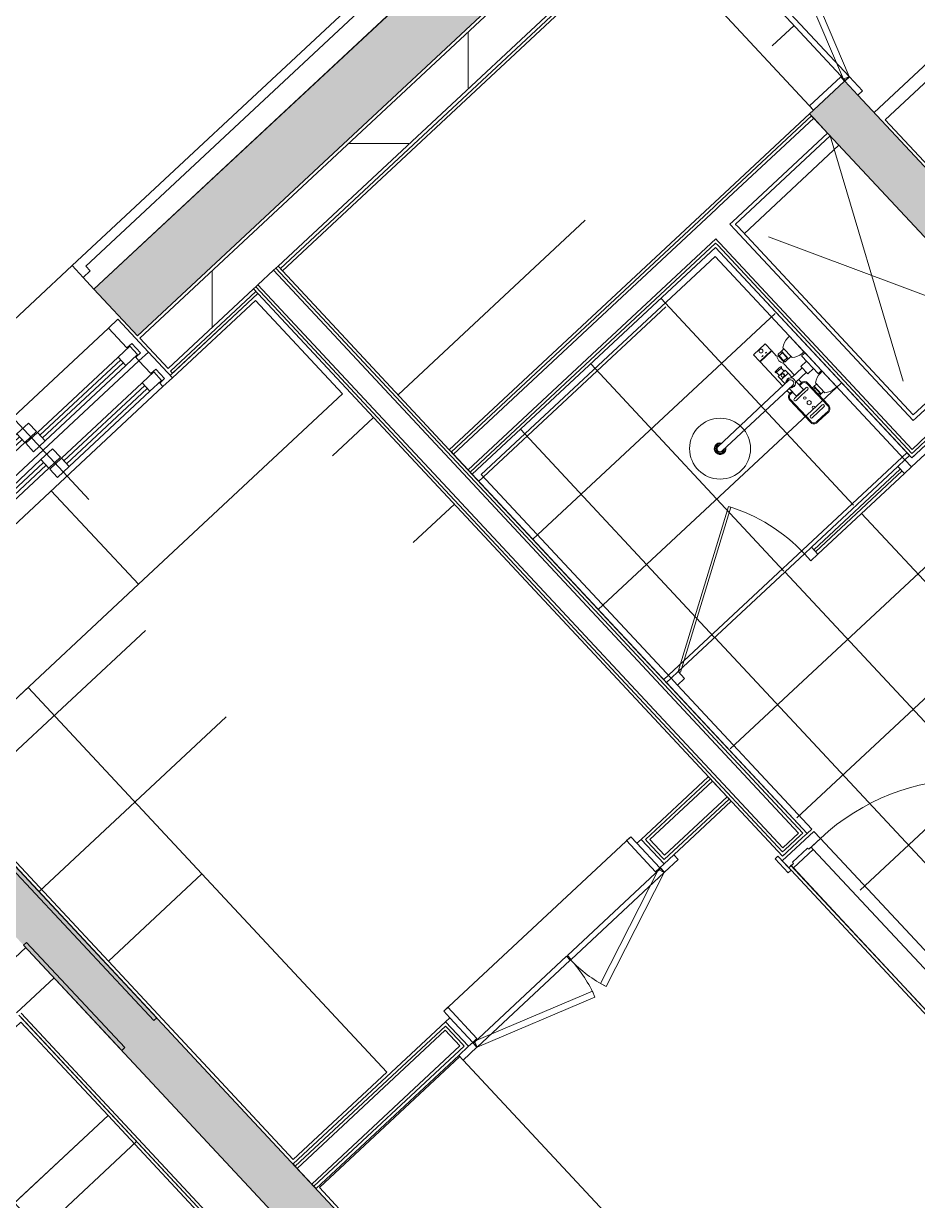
# Model space of a CAD drawing. Header units: millimetres. Extents: x -71377 to 516042, y -145869 to 441446.
# Drawn here: x 269625 to 272420, y 226943 to 230622 of the extents above; entities that cross this region are included whole.
import ezdxf

# ---------------------------------------------------------------- set-up
doc = ezdxf.new("R2010")
doc.units = ezdxf.units.MM
doc.header["$LTSCALE"] = 1000
doc.linetypes.add('_점선_S_', pattern=[1.6, 0.8, -0.8])
for name, color, linetype, lineweight in [('_ A-furn _', 6, 'Continuous', 5), ('A-door', 4, 'Continuous', 5), ('A-door-hdln', 8, 'Continuous', 5), ('A-ele-8', 8, 'Continuous', 5), ('A-fnsh', 5, 'Continuous', 5), ('A-fnsh-4', 4, 'Continuous', 5), ('A-furn', 6, 'Continuous', 5), ('A-glas', 5, 'Continuous', 5), ('A-hat', 251, 'Continuous', 5), ('A-insu', 251, 'Continuous', 5), ('A-wind', 4, 'Continuous', 5), ('A-wind-hdln', 8, 'Continuous', 5), ('A_cwall', 2, 'Continuous', 5), ('A_fnsh', 5, 'Continuous', 5), ('A_fnsh-4', 4, 'Continuous', 5), ('AA_발코니선', 4, '_점선_S_', 5), ('AA_오픈', 8, '_점선_S_', 5), ('AA_위생', 4, 'Continuous', 5), ('패밀리로 가져오기', 8, 'Continuous', 5)]:
    doc.layers.add(name, color=color, linetype=linetype, lineweight=lineweight)

# ---------------------------------------------------------------- blocks, each defined once
blk = doc.blocks.new('3D_팬트리문 - _A_팬트리문_8X23-2183192-지반층 배치도')
at = {"layer": 'A-furn'}
for p, q in [((-24.12295168562667, 209.3080573302106), (-400.0000000000002, 72.49999999997092)), ((-393.1595971334881, 53.70614758425229), (-17.2825488191147, 190.514204914492)), ((-24.12295168562667, 209.3080573302106), (-17.28254881911468, 190.514204914492)), ((24.12295168562662, 209.3080573302312), (17.28254881911464, 190.5142049145126)), ((393.1595971334881, 53.70614758427283), (17.28254881911463, 190.5142049145126)), ((24.12295168562662, 209.3080573302312), (400.0000000000002, 72.49999999999157)), ((-460.0000000000002, 72.49999999999378), (-460.0000000000001, 52.49999999999527)), ((-401.0000000000143, 72.49999999999378), (-460.0000000000002, 72.49999999999378)), ((-460.0000000000001, 52.49999999999527), (-417.9999999999964, 52.49999999999527)), ((-418, 52.50000000000309), (-418, -52.49999999999687)), ((-400.0000000000002, 52.50000000000309), (-418, 52.50000000000309)), ((-401.0000000000143, 52.49999999999527), (-401.0000000000143, 72.49999999999378)), ((-2.000000000008276, 72.49999999999645), (-400.0000000000067, 72.49999999999648)), ((-400.0000000000067, 72.49999999999648), (-400.0000000000067, 55.50000000002271)), ((-400.0000000000002, 72.49999999997092), (-393.1595971334881, 53.70614758425229)), ((-400.0000000000067, 55.50000000002271), (-2.000000000008276, 55.50000000002271)), ((-382.0000000000002, 52.49999999999213), (-400.0000000000002, 52.49999999999213)), ((-400.0000000000002, -52.49999999999689), (-400.0000000000002, 52.50000000000309)), ((-382.0000000000002, -80.49999999999855), (-382.0000000000002, 52.49999999999213)), ((-2.000000000008276, 55.50000000002271), (-2.000000000008276, 72.49999999999645)), ((1.999999999991766, 72.49999999998906), (1.999999999991766, 55.5000000000249)), ((400.0000000000103, 72.49999999998907), (1.999999999991766, 72.49999999998906)), ((1.999999999991766, 55.5000000000249), (400.0000000000102, 55.50000000002488)), ((400.0000000000002, 52.49999999999889), (381.9999999999999, 52.49999999999893)), ((381.9999999999999, 52.49999999999893), (381.9999999999999, -80.49999999999679)), ((400.0000000000002, 72.49999999999157), (393.1595971334881, 53.70614758427283)), ((400.0000000000102, 55.50000000002488), (400.0000000000103, 72.49999999998907)), ((418, 52.49999999999145), (400.0000000000002, 52.49999999999145)), ((400.0000000000002, 52.49999999999145), (400.0000000000002, -52.49999999999687)), ((460.0000000000002, 72.50000000000308), (400.9999999999847, 72.50000000000308)), ((400.9999999999847, 72.50000000000308), (400.9999999999847, 52.50000000000096)), ((418, -52.49999999999683), (418, 52.49999999999145)), ((417.9999999999754, 52.50000000000096), (460.0000000000002, 52.50000000000096)), ((460.0000000000002, 52.50000000000096), (460.0000000000002, 72.50000000000308)), ((-418, -52.49999999999687), (-400.0000000000002, -52.49999999999689)), ((-400.0000000000002, -52.49999999999591), (-400.0000000000002, -80.49999999999858)), ((400.0000000000002, -80.49999999999683), (400.0000000000002, -52.49999999999311)), ((400.0000000000002, -52.49999999999687), (418, -52.49999999999683)), ((-400.0000000000002, -80.49999999999858), (-382.0000000000002, -80.49999999999855)), ((-400.0000000000002, -80.49999999999672), (400.0000000000002, -80.49999999999672)), ((381.9999999999999, -80.49999999999679), (400.0000000000002, -80.49999999999683))]:
    blk.add_line(p, q, dxfattribs=at)
for centre, radius, start, end in [((-400.0000000000103, 72.49999999999285), 400.0000000000021, 359.9999999999997, 19.99999999999577), ((399.999999999869, 72.49999999999022), 399.9999999998775, 160, 180)]:
    blk.add_arc(centre, radius, start, end, dxfattribs=at)
blk = doc.blocks.new('3D_세대_샤워부스문 - _A_샤워부스문_10x18-2140221-지반층 배치도')
at = {"layer": 'A-door'}
for p, q in [((83.34628195640356, 278.0717967697243), (87.34628195640352, 284.9999999999998)), ((551.0000000000006, 8.07179676972455), (83.34628195640356, 278.0717967697243)), ((555.0000000000006, 14.99999999999994), (87.34628195640349, 284.9999999999998)), ((551.0000000000006, 8.07179676972455), (555.0000000000006, 14.99999999999994))]:
    blk.add_line(p, q, dxfattribs=at)
at = {"layer": 'A-door-hdln'}
blk.add_arc((555.0000000000006, 14.99999999999994), 539.9999999999997, 150.0000000000001, 180, dxfattribs=at)
at = {"layer": 'AA_위생'}
for p, q in [((-384.9999999999988, 14.99999999999997), (-414.9999999999989, 14.99999999999997)), ((-414.9999999999989, 14.99999999999997), (-414.9999999999989, -14.99999999999997)), ((-384.9999999999988, -15.00000000000001), (-384.9999999999988, 14.99999999999997)), ((-384.9999999999993, 4.100726368502299), (-14.99999999999997, 4.100726368502327)), ((-384.9995698269572, 14.99999999999997), (-15.00000000000823, 15)), ((15.00000000000002, 15), (-15.00000000000001, 15)), ((-15.00000000000001, 15), (-15.00000000000002, -15)), ((15.00000000000001, -15), (15.00000000000002, 15)), ((585.0000000000005, 15.00000000000001), (555.0000000000005, 14.99999999999997)), ((555.0000000000005, 14.99999999999997), (555.0000000000005, -15.00000000000001)), ((585.0000000000005, -14.99999999999997), (585.0000000000005, 15.00000000000001)), ((-414.9999999999989, -14.99999999999997), (-384.9999999999988, -15.00000000000001)), ((-384.9999999999993, -4.100726368499727), (-14.99999999999997, -4.100726368499701)), ((-384.9995698269572, -14.99999999999997), (-15.00000000000823, -15)), ((-15.00000000000002, -15), (15.00000000000001, -15)), ((555.0000000000005, -15.00000000000001), (585.0000000000005, -14.99999999999997))]:
    blk.add_line(p, q, dxfattribs=at)
blk = doc.blocks.new('2D_세대_샤워수전_레인형_ - 샤워수전_레인형__dwg-1840169-지반층 배치도')
at = {"layer": '패밀리로 가져오기'}
for p, q in [((-11.30000000001743, 402.7209829994827), (-11.30000000001743, 394.3513951962814)), ((11.2999999999884, 402.7209829994827), (11.29999999998836, 394.3513951962814)), ((-41, 82.39818988039045), (-40.99999999999999, 111.3981898803904)), ((-40.50000000000001, 111.8981898803904), (-9.449999999924318, 111.8981898803904)), ((22.3670345360006, 121.8981898803904), (9.500000000000014, 121.8981898803904)), ((22.33366408306756, 120.8981898803904), (22.33366408306757, 111.8981898803904)), ((25.33366408300934, 120.8981898803904), (25.33366408300935, 111.8981898803904)), ((132.3336640830094, 135.8981898803904), (37.33366408306757, 135.8981898803904)), ((132.3336640830094, 132.8981898803904), (37.33366408306755, 132.8981898803904)), ((-57.08702653672662, 109.3981898803904), (-55.36840286268851, 109.3981898803904)), ((-57.08702653672662, 84.39818988039043), (-55.36840286268851, 84.39818988039043)), ((-54.38238956552231, 87.23152321338421), (-54.3823895655223, 106.5648565468728)), ((-52.41036297110257, 106.8981898803904), (-40.99999999999999, 106.8981898803904)), ((-52.41036297110259, 86.89818988039042), (-40.99999999999999, 86.89818988039042)), ((-38.99999999999999, 97.56949525178061), (-38.99999999999999, 99.56949525186792)), ((-28.99999999999999, 99.56949525186792), (-28.99999999999999, 97.56949525178061)), ((-13.99999999999999, 103.5502572282858), (-14, 90.24612253249506)), ((-9.499999999999998, 38.5), (-9.500000000000002, 84.65074116628968)), ((9.500000000000004, 38.5), (9.500000000000005, 84.65074116628968)), ((14, 103.5502572282858), (14.00000000000002, 90.24612253249506)), ((22.33366408306756, 72.89818988039042), (22.33366408306756, 81.89818988039042)), ((25.33366408300936, 72.89818988039042), (25.33366408300936, 81.89818988039043)), ((-97.05114543371019, 40.00000000000001), (-54.651145433716, 40)), ((-61.90114543359959, 65.70000000018626), (-89.90114543371601, 65.70000000018626)), ((-88.79376077602501, 66.89664543507388), (-62.35276077591697, 66.89664543507388)), ((-88.79376077602501, 65.89664543507388), (-62.35276077591698, 65.89664543507388)), ((-86.85114543361124, 51.39999999987777), (-86.85114543361124, 65.70000000018626)), ((-85.85114543361122, 50.39999999987777), (-85.85114543361124, 51.39999999987778)), ((-65.85114543361125, 50.39999999987778), (-65.85114543361124, 51.39999999987778)), ((-64.85114543361124, 51.39999999987777), (-64.85114543361124, 65.70000000018625)), ((-9.499999999999993, 71.89818988039043), (-58.35276077591696, 71.89818988039042)), ((22.36703453600058, 71.89818988039042), (9.500000000000002, 71.89818988039043)), ((132.3336640830094, 60.89818988039043), (37.33366408306756, 60.8981898803904)), ((132.3336640830094, 57.89818988039043), (37.33366408306757, 57.8981898803904)), ((95.34885456628399, 39.99999999999999), (52.94885456628981, 39.99999999999999)), ((63.14885456638876, 51.39999999987775), (63.14885456638876, 57.89818988039041)), ((64.14885456638876, 50.39999999987776), (64.14885456638876, 51.39999999987775)), ((84.14885456638876, 50.39999999987776), (84.14885456638876, 51.39999999987776)), ((85.14885456638876, 51.39999999987776), (85.14885456638875, 57.89818988039041)), ((37.00000000000001, 14), (-37, 13.99999999999999))]:
    blk.add_line(p, q, dxfattribs=at)
at = {"layer": '패밀리로 가져오기', "flags": 128}
for points in [[(-9.49999999999999, 96.89818988039043), (-9.500000000000005, 156.4406407167844), (-9.500000000000005, 398.536189097882)], [(9.500000000000005, 96.89818988039042), (9.49999999999999, 156.4406407167844), (9.500000000000039, 398.536189097882)], [(-9.49999999999998, 121.8981898803904), (-113.3511454336112, 121.8981898803904), (-113.3511454336112, 71.89818988039043), (-92.79376077611232, 71.89818988039043)], [(-9.449999999924326, 81.89818988039042), (-26.99999999999999, 81.8981898803904), (-27, 111.8981898803904)], [(9.499999999999998, 111.8981898803904), (43.01499999998487, 111.8981898803904), (43.01499999998489, 81.89818988039042), (9.50000000000001, 81.8981898803904)], [(43.83366408300935, 71.89818988039042), (43.83366408300936, 96.89818988039043), (43.83366408300937, 121.8981898803904)], [(51.83366408300936, 71.89818988039042), (51.83366408300935, 96.89818988039042), (51.83366408300937, 121.8981898803904)], [(117.8336640830676, 71.8981898803904), (117.8336640830676, 96.89818988039042), (117.8336640830676, 121.8981898803904)], [(125.8336640830094, 71.8981898803904), (125.8336640830094, 96.89818988039042), (125.8336640830094, 121.8981898803904)], [(144.3336640830676, 72.8981898803904), (144.3336640830676, 96.89818988039042), (144.3336640830676, 120.8981898803904)], [(147.3336640830094, 72.8981898803904), (147.3336640830094, 96.89818988039043), (147.3336640830094, 120.8981898803904)], [(-29, 81.89818988039042), (-26.99999999999999, 81.8981898803904), (-40.5, 81.89818988039042)], [(-91.85114543361125, 40.00000000000001), (-91.85114543361125, 50.39999999987778), (-59.85114543361124, 50.39999999987777), (-59.85114543361123, 40.00000000000001)], [(-88.79376077602501, 65.70000000018625), (-88.79376077602501, 67.89664543507388), (-62.35276077591698, 67.89664543507388), (-62.35276077591698, 65.70000000018626)], [(16, 14), (16, 38.5), (-16, 38.5), (-16, 14)], [(90.14885456638876, 57.89818988039042), (90.14885456638876, 51.39999999987776), (58.14885456638877, 51.39999999987777), (58.14885456638876, 57.89818988039041)], [(90.14885456638876, 39.99999999999999), (90.14885456638876, 50.39999999987776), (58.14885456638877, 50.39999999987777), (58.14885456638876, 39.99999999999999)], [(-108.8511454336112, 8), (-108.8511454336112, 0), (-42.85114543361124, 0), (-42.85114543361124, 8.000000000000007)], [(38, 13), (38, 0), (-38, 0), (-38, 13)], [(107.1488545663888, 7.999999999999992), (107.1488545663888, 0), (41.14885456638876, 0), (41.14885456638876, 7.999999999999994)]]:
    blk.add_lwpolyline(points, dxfattribs=at)
for points in [[(-114.8511454336113, 71.89818988039042), (-114.8511454336113, 121.8981898803904), (-143.3511454336112, 121.8981898803904), (-143.3511454336112, 71.89818988039043)], [(-122.2066063033999, 102.8981898803904), (-121.2066063033999, 106.8981898803904), (-120.2066063035163, 102.8981898803904)], [(-122.2066063033999, 90.89818988039043), (-121.2066063033999, 86.89818988039043), (-120.2066063035163, 90.89818988039043)], [(-91.85114543361125, 64.20000000018626), (-91.85114543361125, 51.39999999987778), (-59.85114543361124, 51.39999999987778), (-59.85114543361124, 64.20000000018628), (-61.35114543361123, 65.70000000018625), (-90.35114543361125, 65.70000000018626)]]:
    blk.add_lwpolyline(points, close=True, dxfattribs=at)
at = {"layer": '패밀리로 가져오기'}
for centre, radius in [((0, 398.536189097882), 95.25000000000013), ((-135.8999999999942, 96.89818988039045), 5.999999999999983), ((-33.99999999999999, 99.56949525186793), 4.999999999999985), ((64.83366408300935, 96.89818988039043), 4.000000000000017), ((84.83366408300935, 96.89818988039043), 6.500000000000015), ((104.8336640830094, 96.89818988039043), 4)]:
    blk.add_circle(centre, radius, dxfattribs=at)
for centre, radius, start, end in [((0, 398.536189097882), 18.19999999999983, 301.4650270673162, 238.5349729326834), ((0, 398.536189097882), 17.49999999999998, 302.8783495663758, 237.1216504336238), ((0, 398.536189097882), 15.30000000000021, 308.3829858277738, 231.6170141722258), ((0, 398.536189097882), 12.04999999999929, 322.0345389630933, 217.9654610369061), ((0, 398.536189097882), 9.500000000001839, 1.717499527990299e-13, 180.0000000000005), ((-116.3521201349213, 121.4142662723898), 3.000974701191495, 300.0000000112149, 0), ((-40.5, 111.3981898803904), 0.4999999999999915, 90.0000000000004, 180.0000000000004), ((37.33366408306756, 120.8981898803904), 14.99999999999997, 89.9999999999999, 180.0000000000001), ((37.33366408306756, 120.8981898803904), 11.99999999999999, 90.00000000000001, 180.0000000000001), ((47.83366408300938, 121.8981898803904), 3.999999999999993, 0, 180), ((121.8336640830676, 121.8981898803904), 3.99999999999998, 359.9999999999994, 180.0000000000002), ((132.3336640830094, 120.8981898803904), 15.00000000000002, 359.9999999999996, 90.00000000000006), ((132.3336640830094, 120.8981898803904), 12.00000000000004, 359.9999999999996, 90.0000000000001), ((-116.3521201349213, 72.38211348789629), 3.000974701191495, 0, 59.99999998878535), ((-75.57837394121454, 50.88423799347949), 25.64525022496746, 58.48632316222375, 120.9379798025123), ((3.837106612802019, 96.89818988039043), 62.99999999999998, 169.310655567037, 190.6893444329626), ((-57.08702653672661, 108.3981898803904), 0.9999999999999991, 90.0000000000002, 169.3106555670361), ((-57.08702653672662, 85.39818988039042), 1.000000000000004, 190.6893444329631, 270.0000000000009), ((-55.36840286268851, 108.3981898803904), 1.000000000000002, 9.594068217683, 90), ((-55.36840286268852, 85.39818988039042), 0.9999999999999966, 269.9999999999998, 350.4059317823167), ((-52.41036297110259, 108.8981898803904), 2, 189.5940682176832, 270.0000000000002), ((-52.41036297110259, 84.89818988039042), 1.999999999999993, 89.9999999999998, 170.405931782317), ((-40.5, 82.39818988039043), 0.5, 180, 269.9999999999996), ((-33.99999999999999, 97.56949525178061), 4.999999999999886, 180.0000000000003, 359.9999999999996), ((0, 96.89818988039043), 15.50000000000069, 127.7997224254523, 52.20027757454736), ((0, 96.89818988039043), 9.500000000000021, 180.0000000000004, 359.9999999999996), ((-51.65353735370444, 5.084007020574064), 57.27189000825901, 142.4355662199818, 177.0815288274644), ((-92.79376077611232, 67.89818988039043), 3.999999999999993, 359.9999999999996, 89.9999999999999), ((-58.35276077591696, 67.89818988039042), 4, 90.00000000000001, 180), ((-100.048753513518, 5.084007020574068), 57.27189000825894, 2.918471172535622, 37.56443378001811), ((37.33366408306757, 72.89818988039042), 15.00000000000001, 180.0000000000003, 270.0000000000001), ((37.33366408306757, 72.89818988039042), 12.00000000000003, 180.0000000000003, 270), ((98.34646264629555, 5.084007020574052), 57.271890008259, 142.4355662199818, 177.0815288274644), ((47.83366408300936, 71.89818988039042), 4.000000000000001, 180.0000000000001, 359.9999999999996), ((49.95124648648198, 5.08400702057406), 57.27189000825894, 2.918471172535612, 37.5644337800181), ((121.8336640830676, 71.8981898803904), 4.000000000000007, 180.0000000000003, 359.9999999999996), ((132.3336640830094, 72.89818988039042), 15, 269.9999999999999, 5.724998426634331e-14), ((132.3336640830094, 72.89818988039042), 11.99999999999997, 269.9999999999999, 0), ((-37, 13), 0.9999999999999978, 89.9999999999998, 180.0000000000002), ((37, 13), 0.9999999999999957, 359.9999999999996, 89.9999999999999)]:
    blk.add_arc(centre, radius, start, end, dxfattribs=at)
blk = doc.blocks.new('2D_세대_샤워수전_레인형_ - 2D_세대_샤워수전_레인형_-1840170-지반층 배치도')
blk.add_blockref('2D_세대_샤워수전_레인형_ - 샤워수전_레인형__dwg-1840169-지반층 배치도', (0, 0))
blk = doc.blocks.new('3D_수납가구 - 실선_ 대각선X-2308846-지반층 배치도')
at = {"layer": '_ A-furn _'}
for p, q in [((6.767919558114955e-14, 1049.999999999935), (600.0000000000015, 1049.999999999935)), ((0, 0), (0, 1034.99999999521)), ((600.0000000000015, 1049.999999999935), (600.0000000000015, -3.383959779057477e-14)), ((600.0000000000015, -3.383959779057477e-14), (0, 0))]:
    blk.add_line(p, q, dxfattribs=at)
blk = doc.blocks.new('3D_수납가구 - 실선_ 대각선X-2308847-지반층 배치도')
at = {"layer": '_ A-furn _'}
for p, q in [((0, 847.5000000000068), (399.9999999999999, 847.5000000000069)), ((0, 0), (0, 847.5000000000068)), ((399.9999999999999, 847.5000000000069), (399.9999999999999, 0)), ((400, 0), (0, 0))]:
    blk.add_line(p, q, dxfattribs=at)
blk = doc.blocks.new('3D_수납가구 - 실선_ 대각선X-2308848-지반층 배치도')
at = {"layer": '_ A-furn _'}
for p, q in [((-6.767919558114955e-14, 872.5000000000201), (399.9999999999999, 872.5000000000202)), ((0, 0), (-6.767919558114955e-14, 872.5000000000201)), ((399.9999999999999, 490.0000000003724), (399.9999999999999, 0)), ((400, 0), (0, 0))]:
    blk.add_line(p, q, dxfattribs=at)
blk = doc.blocks.new('3D_수납가구 - 실선_ 대각선X-V24-지반층 배치도')
at = {"layer": '_ A-furn _'}
for p, q in [((-6.767919558114955e-14, 872.5000000000201), (399.9999999999999, 872.5000000000202)), ((0, 0), (-6.767919558114955e-14, 872.5000000000201)), ((399.9999999999999, 872.5000000000202), (399.9999999999999, 517.5000000049671)), ((400, 0), (0, 0))]:
    blk.add_line(p, q, dxfattribs=at)
blk = doc.blocks.new('3D_수납가구 - 실선_ 대각선X-2308849-지반층 배치도')
at = {"layer": '_ A-furn _'}
for p, q in [((6.767919558114955e-14, 797.4999999999825), (399.9999999999999, 797.4999999999825)), ((0, 0), (6.767919558114955e-14, 797.4999999999825)), ((399.9999999999999, 797.4999999999825), (399.9999999999999, 0)), ((400, 0), (0, 0))]:
    blk.add_line(p, q, dxfattribs=at)
blk = doc.blocks.new('3D_주방_아일랜드식탁 - _A_주방_아일랜드_11X7-1959760-지반층 배치도')
at = {"layer": 'A-furn'}
for p, q in [((-348.8351833566197, 163.4132399146711), (751.16481664338, 163.4130656329214)), ((-348.8351833566197, -536.5868153540558), (-348.8351833566197, 163.4132399146711)), ((751.16481664338, 163.4130656329214), (751.16481664338, -536.5868153540557)), ((751.16481664338, -536.5868153540557), (-348.8351833566197, -536.5868153540558))]:
    blk.add_line(p, q, dxfattribs=at)
blk = doc.blocks.new('세대외여닫이문 - _A_ABS_7_5X21_욕실2-2322978-지반층 배치도')
at = {"layer": 'A-door'}
for p, q in [((-395.0000000000334, 74.4999999999901), (-335.0000000000362, 74.49999999999031)), ((-395.0000000000333, 62.49999999999012), (-395.0000000000334, 74.4999999999901)), ((-335.0000000000362, 74.49999999999031), (-335.0000000000361, 62.49999999999029)), ((334.9999999999766, 74.49999999999244), (394.9999999999793, 74.49999999999264)), ((334.9999999999767, 62.49999999999248), (334.9999999999766, 74.49999999999244)), ((394.9999999999793, 74.49999999999264), (394.9999999999793, 62.49999999999266)), ((-335.0000000000361, 62.49999999999029), (-395.0000000000333, 62.49999999999012)), ((-375.0000000000083, 62.49999999999005), (-345.0000000000246, 62.49999999999007)), ((-375.0000000000083, -72.50000000000986), (-375.0000000000083, 62.49999999999005)), ((-350.0000000000221, 42.49999999996983), (-350.0000000000221, -22.50000000002964)), ((-345.0000000000246, 42.49999999996983), (-350.0000000000221, 42.49999999996983)), ((-350.0000000000214, 42.49999999996912), (-345.0000000000247, 42.49999999996912)), ((-350.0000000000214, -22.50000000002967), (-350.0000000000214, 42.49999999996912)), ((-345.0000000000246, 62.49999999999007), (-345.0000000000246, 42.49999999996983)), ((-345.0000000000247, 42.49999999996912), (-345.0000000000247, 52.49999999996742)), ((-345.0000000000247, 52.49999999996742), (-335.0000000000133, 52.49999999996744)), ((-335.0000000000133, 52.49999999996744), (-335.0000000000133, -32.50000000000955)), ((394.9999999999793, 62.49999999999266), (334.9999999999767, 62.49999999999248)), ((334.9999999999918, 52.49999999996742), (344.9999999999886, 52.49999999996742)), ((334.9999999999918, -32.50000000000955), (334.9999999999918, 52.49999999996742)), ((344.9999999999886, 62.49999999999005), (374.9999999999916, 62.49999999999005)), ((344.9999999999886, 42.49999999996782), (344.9999999999886, 62.49999999999005)), ((344.9999999999886, 52.49999999996742), (344.9999999999886, 42.49999999996744)), ((344.9999999999886, 42.49999999996744), (349.9999999999886, 42.49999999996743)), ((349.9999999999882, 42.4999999999678), (344.9999999999886, 42.49999999996782)), ((349.9999999999886, 42.49999999996743), (349.9999999999886, -22.50000000002967)), ((349.9999999999882, -22.5000000000297), (349.9999999999882, 42.4999999999678)), ((374.9999999999916, 62.49999999999005), (374.9999999999916, -72.50000000000988)), ((374.9999999999916, 52.49999999994211), (419.9999999999917, 52.49999999994211)), ((374.9999999999916, -72.50000000000988), (374.9999999999916, 52.49999999994211)), ((-350.0000000000221, -22.50000000002964), (-345.0000000000246, -22.50000000002957)), ((-345.0000000000247, -22.50000000002964), (-350.0000000000214, -22.50000000002967)), ((-345.0000000000246, -22.50000000002957), (-345.0000000000247, -72.50000000000985)), ((-345.0000000000247, -32.50000000000956), (-345.0000000000247, -22.50000000002964)), ((-335.0000000000133, -32.50000000000955), (-345.0000000000247, -32.50000000000956)), ((344.9999999999886, -32.50000000000953), (334.9999999999918, -32.50000000000955)), ((344.9999999999887, -22.50000000002964), (344.9999999999886, -32.50000000000953)), ((349.9999999999886, -22.50000000002967), (344.9999999999887, -22.50000000002964)), ((344.9999999999887, -22.50000000002964), (349.9999999999882, -22.5000000000297)), ((344.9999999999886, -72.50000000000986), (344.9999999999887, -22.50000000002964)), ((-345.0000000000247, -72.50000000000985), (-375.0000000000083, -72.50000000000986)), ((305.1522120763183, -69.01377029010321), (245.0147495804331, -756.3881119734076)), ((344.9999999999881, -72.50000000000956), (284.8625375041028, -759.874341683314)), ((305.1522120763183, -69.01377029010321), (344.9999999999881, -72.50000000000956)), ((374.9999999999916, -72.50000000000988), (344.9999999999886, -72.50000000000986)), ((419.9999999999917, -72.50000000000988), (374.9999999999916, -72.50000000000988)), ((245.0147495804331, -756.3881119734076), (284.8625375041028, -759.874341683314))]:
    blk.add_line(p, q, dxfattribs=at)
at = {"layer": 'A-door-hdln'}
for p, q in [((-350.0000000000221, 42.49999999996983), (-345.0000000000246, 42.49999999996983)), ((-345.0000000000247, 42.49999999996912), (-350.0000000000214, 42.49999999996912)), ((-345.0000000000246, 42.49999999996983), (-345.0000000000246, 62.49999999999007)), ((-335.0000000000133, 52.49999999996744), (-345.0000000000247, 52.49999999996742)), ((-335.0000000000361, 62.49999999999278), (334.9999999999767, 62.49999999999276)), ((-335.0000000000136, 52.49999999996746), (334.9999999999917, 52.49999999996742)), ((344.9999999999886, 52.49999999996742), (334.9999999999918, 52.49999999996742)), ((344.9999999999886, 62.49999999999007), (344.9999999999886, 42.49999999996782)), ((344.9999999999886, 42.49999999996744), (344.9999999999886, 52.49999999996742)), ((349.9999999999886, 42.49999999996743), (344.9999999999886, 42.49999999996744)), ((344.9999999999886, 42.49999999996782), (349.9999999999882, 42.4999999999678)), ((419.9999999999917, -72.50000000000988), (374.9999999999916, 52.49999999994215)), ((-345.0000000000246, -22.50000000002957), (-350.0000000000221, -22.50000000002964)), ((-350.0000000000214, -22.50000000002967), (-345.0000000000247, -22.50000000002964)), ((-345.0000000000246, -32.50000000000953), (-345.0000000000246, -22.50000000002957)), ((-345.0000000000247, -22.50000000002964), (-345.0000000000247, -32.50000000000956)), ((-345.0000000000247, -72.50000000000988), (-345.0000000000247, -32.50000000000956)), ((-345.0000000000247, -32.50000000000956), (-335.0000000000133, -32.50000000000955)), ((-335.0000000000139, -32.49999999999351), (334.9999999999916, -32.49999999999349)), ((334.9999999999918, -32.50000000000955), (344.9999999999886, -32.50000000000953)), ((344.9999999999887, -22.50000000002964), (349.9999999999886, -22.50000000002967)), ((344.9999999999886, -32.50000000000953), (344.9999999999887, -22.50000000002964)), ((344.9999999999887, -22.50000000002964), (344.9999999999886, -32.50000000000953)), ((349.9999999999882, -22.5000000000297), (344.9999999999887, -22.50000000002964)), ((344.9999999999886, -32.50000000000953), (344.9999999999886, -72.50000000000986)), ((-345.0000000000246, -72.50000000000607), (344.9999999999886, -72.50000000000608)), ((192.2155271147412, -671.4631915612084), (207.90356080932, -492.1481459046944)), ((207.90356080932, -492.1481459046944), (227.8274547711548, -493.8912607596475)), ((227.8274547711548, -493.8912607596475), (213.8825359315292, -653.2824124543267)), ((347.370818542164, -504.3499498893667), (333.4258997025385, -663.741101584046)), ((367.2947125039989, -506.0930647443199), (347.370818542164, -504.3499498893667)), ((351.6066788094202, -685.4081104008338), (367.2947125039989, -506.0930647443197)), ((213.8825359315292, -653.2824124543267), (243.7683768742816, -655.8970847367564)), ((240.2821471643752, -695.7448726604264), (245.5114917292347, -635.9731907749217)), ((245.5114917292347, -635.9731907749217), (255.4734387101522, -636.8447482023984)), ((255.4734387101523, -636.8447482023983), (250.2440941452927, -696.6164300879028)), ((295.3212266338219, -640.3309779123045), (290.0918820689624, -700.1026597978092)), ((305.2831736147394, -641.2025353397812), (295.3212266338219, -640.3309779123047)), ((300.0538290498799, -700.974217225286), (305.2831736147393, -641.2025353397811)), ((333.4258997025385, -663.741101584046), (303.5400587597861, -661.1264293016162)), ((242.0252620193285, -675.8209786985913), (192.2155271147412, -671.4631915612082)), ((250.2440941452927, -696.6164300879028), (240.2821471643752, -695.7448726604264)), ((301.796943904833, -681.0503232634509), (351.6066788094202, -685.4081104008338)), ((290.0918820689624, -700.1026597978092), (300.0538290498799, -700.974217225286))]:
    blk.add_line(p, q, dxfattribs=at)
blk.add_arc((344.9999999999881, -72.50000000000969), 690.0000000000007, 179.9999999999999, 264.9999999999996, dxfattribs=at)
blk = doc.blocks.new('3D_팬트리문 - _A_팬트리문_7_5X23-2145589-지반층 배치도')
at = {"layer": 'A-furn'}
for p, q in [((-22.61526720527485, 198.2575537470681), (-375.0000000000001, 69.99999999996842)), ((-22.61526720527485, 198.2575537470681), (-15.77486433876288, 179.4637013313495)), ((22.6152672052749, 198.2575537470894), (15.77486433876293, 179.4637013313707)), ((22.6152672052749, 198.2575537470894), (375.0000000000001, 69.99999999998973)), ((-368.1595971334881, 51.20614758424975), (-15.77486433876283, 179.4637013313495)), ((368.1595971334881, 51.20614758427104), (15.7748643387629, 179.4637013313707)), ((-435.0000000000002, 69.9999999999938), (-435.0000000000002, 49.99999999999527)), ((-376.0000000000142, 69.999999999992), (-435.0000000000002, 69.9999999999938)), ((-435.0000000000002, 49.99999999999527), (-376.0000000000142, 49.99999999999527)), ((-376.0000000000142, 49.99999999999527), (-376.0000000000142, 69.999999999992)), ((-2.000000000008276, 69.99999999999334), (-375.0000000000067, 69.99999999999336)), ((-375.0000000000067, 69.99999999999336), (-375.0000000000067, 53.00000000001959)), ((-375.0000000000001, 69.99999999996842), (-368.1595971334881, 51.20614758424975)), ((-375.0000000000067, 53.00000000001959), (-2.000000000008276, 53.00000000001959)), ((-375.0000000000001, 49.99999999999212), (-375, -82.9999999999985)), ((-357.0000000000003, 49.99999999999216), (-375.0000000000001, 49.99999999999212)), ((-357.0000000000003, -82.99999999999852), (-357.0000000000003, 49.99999999999216)), ((-2.000000000008276, 53.00000000001959), (-2.000000000008276, 69.99999999999334)), ((1.999999999991762, 69.99999999998593), (1.999999999991758, 53.00000000002177)), ((375.0000000000102, 69.99999999998595), (1.999999999991762, 69.99999999998593)), ((1.999999999991758, 53.00000000002177), (375.0000000000102, 53.00000000002183)), ((375.0000000000002, 49.99999999999896), (357, 49.99999999999896)), ((357, 49.99999999999896), (357, -82.99999999999675)), ((375.0000000000001, 69.99999999998973), (368.1595971334881, 51.20614758427104)), ((375.0000000000102, 53.00000000002183), (375.0000000000102, 69.99999999998595)), ((375.0000000000002, -82.99999999999676), (375.0000000000002, 49.99999999999896)), ((435.0000000000002, 70.0000000000031), (375.9999999999847, 70.00000000000308)), ((375.9999999999847, 70.00000000000308), (375.9999999999846, 50.00000000000088)), ((375.9999999999846, 50.00000000000088), (435.0000000000003, 50.00000000000102)), ((435.0000000000003, 50.00000000000102), (435.0000000000002, 70.0000000000031)), ((-375, -82.9999999999985), (-357.0000000000003, -82.99999999999852)), ((-375.0000000000002, -82.99999999999667), (375, -82.99999999999665)), ((357, -82.99999999999675), (375.0000000000002, -82.99999999999676))]:
    blk.add_line(p, q, dxfattribs=at)
for centre, radius, start, end in [((-375.0000000000102, 69.99999999999085), 375.0000000000022, 4.342517325091504e-15, 19.99999999999578), ((374.9999999998687, 69.99999999998847), 374.9999999998772, 160, 180)]:
    blk.add_arc(centre, radius, start, end, dxfattribs=at)
blk = doc.blocks.new('미서기창__이중창_ - _A_PW_9X11-2151469-지반층 배치도')
at = {"layer": 'A-glas'}
for p, q in [((24.99999999889611, 95.99999999996952), (369.9999999990006, 95.99999999996949)), ((24.99999999889611, 84.00000000004154), (369.9999999990006, 84.00000000004157)), ((-370.0000000012257, 55.99999999998192), (-25.00000000112713, 55.99999999998192)), ((-370.0000000012256, 44.00000000005395), (-25.00000000112713, 44.00000000005395)), ((24.99999999889615, -13.99999999996751), (369.9999999990026, -13.99999999996751)), ((24.99999999889615, -25.99999999989548), (369.9999999990026, -25.99999999989548)), ((-370.0000000012242, -53.99999999995842), (-25.00000000112714, -53.99999999995842)), ((-370.0000000012242, -66.00000000002332), (-25.00000000112714, -66.0000000000233))]:
    blk.add_line(p, q, dxfattribs=at)
at = {"layer": 'A-wind'}
for p, q in [((-450.0000000000074, 14.99999999997392), (-450.0000000000074, 155.0000000000081)), ((-450.0000000000074, 155.0000000000081), (-409.9999999986561, 155.0000000000081)), ((-409.9999999986561, 155.0000000000081), (-409.9999999986561, 70.00000000007938)), ((410.0000000008582, 155.0000000000081), (449.9999999999922, 155.0000000000081)), ((410.0000000008582, 110.0000000000703), (410.0000000008582, 155.0000000000081)), ((449.9999999999922, 155.0000000000081), (449.9999999999922, 14.99999999997392)), ((-25.00000000112717, 108.0000000000361), (24.9999999988961, 108.0000000000361)), ((-25.00000000112716, 72.00000000094522), (-25.00000000112717, 108.0000000000361)), ((24.9999999988961, 108.0000000000361), (24.99999999889611, 72.00000000094522)), ((369.9999999990006, 108.0000000000361), (419.999999999024, 108.0000000000361)), ((369.9999999990006, 72.0000000009452), (369.9999999990006, 108.0000000000361)), ((429.9999999989178, 110.0000000000703), (410.0000000008582, 110.0000000000703)), ((419.999999999024, 108.0000000000361), (419.999999999024, 72.00000000094522)), ((429.9999999989178, 70.00000000104963), (429.9999999989178, 110.0000000000703)), ((-409.9999999986561, 70.00000000007938), (-430.0000000011426, 70.00000000007938)), ((-430.0000000011426, 70.00000000007938), (-430.0000000011426, 30.00000000009176)), ((-420.0000000012491, 68.0000000000485), (-370.0000000012256, 68.0000000000485)), ((-420.0000000012491, 31.99999999998741), (-420.0000000012491, 68.0000000000485)), ((-370.0000000012256, 68.0000000000485), (-370.0000000012256, 31.99999999998738)), ((24.99999999889611, 72.00000000094522), (-25.00000000112716, 72.00000000094522)), ((-25.00000000112716, 68.0000000000485), (24.99999999889613, 68.0000000000485)), ((-25.00000000112716, 31.99999999998738), (-25.00000000112716, 68.0000000000485)), ((24.99999999889613, 68.0000000000485), (24.99999999889613, 31.99999999998738)), ((419.999999999024, 72.00000000094522), (369.9999999990006, 72.0000000009452)), ((410.0000000003047, 14.99999999997392), (410.0000000003047, 70.00000000104963)), ((410.0000000003047, 70.00000000104963), (429.9999999989178, 70.00000000104963)), ((-409.9999999986549, 14.99999999997392), (-450.0000000000074, 14.99999999997392)), ((-450.0000000000074, 14.99999999997392), (-450.0000000000074, -94.99999999999167)), ((-430.0000000011426, 30.00000000009176), (-409.9999999986549, 30.00000000009179)), ((-370.0000000012256, 31.99999999998738), (-420.0000000012491, 31.99999999998741)), ((-409.9999999986549, 30.00000000009179), (-409.9999999986549, 14.99999999997392)), ((-409.9999999986549, -39.99999999999626), (-409.9999999986549, 14.99999999997392)), ((24.99999999889613, 31.99999999998738), (-25.00000000112716, 31.99999999998738)), ((449.9999999999922, 14.99999999997392), (410.0000000003047, 14.99999999997392)), ((410.0000000003047, -5.346656450910814e-12), (410.0000000003047, 14.99999999997392)), ((449.9999999999922, 14.99999999997392), (449.9999999999922, -94.9999999999917)), ((-25.00000000112713, -1.999999999900937), (24.99999999889615, -1.999999999900937)), ((-25.00000000112713, -37.99999999996206), (-25.00000000112713, -1.999999999900937)), ((24.99999999889615, -1.999999999900937), (24.99999999889615, -37.99999999996206)), ((369.9999999990025, -1.999999999900937), (419.9999999990255, -1.999999999900937)), ((369.9999999990026, -37.99999999996206), (369.9999999990025, -1.999999999900937)), ((430.0000000000282, -5.380496048701389e-12), (410.0000000003047, -5.346656450910814e-12)), ((419.9999999990255, -1.999999999900937), (419.9999999990256, -37.99999999996209)), ((430.0000000000282, -39.99999999999626), (430.0000000000282, -5.380496048701389e-12)), ((-430.0000000011415, -79.99999999998546), (-430.0000000011415, -39.99999999999626)), ((-430.0000000011415, -39.99999999999626), (-409.9999999986549, -39.99999999999626)), ((-420.0000000012479, -42.00000000003042), (-370.0000000012242, -42.00000000003045)), ((-420.0000000012478, -77.99999999995124), (-420.0000000012479, -42.00000000003042)), ((-370.0000000012242, -42.00000000003045), (-370.0000000012242, -77.99999999995127)), ((24.99999999889615, -37.99999999996206), (-25.00000000112713, -37.99999999996206)), ((-25.00000000112713, -42.00000000003045), (24.99999999889615, -42.00000000003045)), ((-25.00000000112714, -77.99999999995127), (-25.00000000112713, -42.00000000003045)), ((24.99999999889615, -42.00000000003045), (24.99999999889615, -77.99999999995127)), ((419.9999999990256, -37.99999999996209), (369.9999999990026, -37.99999999996206)), ((410.0000000003059, -94.99999999999167), (410.0000000003058, -39.99999999999618)), ((410.0000000003058, -39.99999999999618), (430.0000000000282, -39.99999999999626)), ((-450.0000000000074, -94.99999999999167), (-409.9999999986539, -94.99999999999163)), ((-409.9999999986539, -79.99999999998546), (-430.0000000011415, -79.99999999998546)), ((-370.0000000012242, -77.99999999995127), (-420.0000000012478, -77.99999999995124)), ((-409.9999999986539, -94.99999999999163), (-409.9999999986539, -79.99999999998546)), ((24.99999999889615, -77.99999999995127), (-25.00000000112714, -77.99999999995127)), ((449.9999999999922, -94.9999999999917), (410.0000000003059, -94.99999999999167))]:
    blk.add_line(p, q, dxfattribs=at)
at = {"layer": 'A-wind-hdln'}
for p, q in [((-6.463363177999782e-12, 255.0000000010282), (-6.480282976895069e-12, -195.0000000000113)), ((-409.9999999986561, 155.0000000000081), (410.0000000008582, 155.0000000000081)), ((24.9999999988961, 108.0000000000361), (369.9999999990006, 108.0000000000361)), ((-370.0000000012256, 68.0000000000485), (-25.00000000112713, 68.0000000000485)), ((24.99999999889611, 72.00000000094522), (369.9999999990006, 72.0000000009452)), ((410.0000000003047, 14.99999999997392), (-409.9999999986549, 14.99999999997392)), ((-370.0000000012256, 31.99999999998738), (-25.00000000112713, 31.99999999998738)), ((24.99999999889615, -1.999999999900937), (369.9999999990025, -1.999999999900937)), ((-370.0000000012242, -42.00000000003045), (-25.00000000112713, -42.00000000003045)), ((24.99999999889615, -37.99999999996206), (369.9999999990026, -37.99999999996206)), ((410.0000000003059, -94.99999999999167), (-409.9999999986538, -94.9999999999917)), ((-370.0000000012242, -77.99999999995127), (-25.00000000112713, -77.99999999995127))]:
    blk.add_line(p, q, dxfattribs=at)
blk = doc.blocks.new('대장2_59A_1층_rvt-6-지반층 배치도')
at = {"layer": 'A-hat'}
h = blk.add_hatch(dxfattribs=at)
h.set_pattern_fill('FP_55', color=256, style=0, pattern_type=2)
h.set_pattern_definition([(0, (-96985.918, -23353.236), (0, 800), []), (270, (-96985.918, -23353.236), (800, 4.898587196589413e-14), [])])
h.paths.add_polyline_path([(6090.058697920706, -38721.2232021773), (6448.422004432346, -38387.04399793797), (6359.76221555251, -38291.96801865937), (6001.398909040884, -38626.14722289873)])
h.paths.add_polyline_path([(7121.267396250089, -37759.60549201915), (8683.94140024833, -36297.53074072057), (8597.704497033294, -36205.05298810334), (7032.607607370254, -37664.52951274056)])
h = blk.add_hatch(dxfattribs=at)
h.set_pattern_fill('FP_131', color=256, style=0, pattern_type=2)
h.set_pattern_definition([(43, (8597.39, -38037.565), (-204.5995080187495, 219.4061104857511), []), (313, (8597.39, -38037.565), (219.4061104857511, 204.5995080187495), [])])
h.paths.add_polyline_path([(8678.960738304222, -38740.87581772973), (9433.867820600788, -38025.48419896243), (8827.795852143796, -37385.16335755901), (8071.982183665374, -38089.97103651473), (8573.950865051267, -38628.2665203291)])
h = blk.add_hatch(dxfattribs=at)
h.set_pattern_fill('FP_128', color=256, style=0, pattern_type=2)
h.set_pattern_definition([(313, (9430.595, -38491.184), (219.4061104857511, 204.5995080187495), []), (223, (9430.595, -38491.184), (204.5995080187495, -219.4061104857511), [])])
h.paths.add_polyline_path([(9682.48545723752, -39787.69869600947), (10794.14306111036, -38751.06116449144), (9805.586415100148, -37703.9536066795), (9431.630329023974, -38052.41036613885), (9445.40145007782, -38067.17808481379), (9130.919364771673, -38360.43738649326), (9105.42284622723, -38343.19345105217), (8715.856306476817, -38707.12751127919), (8735.988373922144, -38728.71650953254), (8714.047763319373, -38749.17646081253), (8693.58781203944, -38727.23585020976), (8678.960738304246, -38740.87581772971), (9133.512482337263, -39212.59894568886), (9146.19624060106, -39212.59894568884), (9160.75669959852, -39228.21312563921), (9144.765629111342, -39240.39038578573), (9618.072502054492, -39747.94984439608), (9631.335579037723, -39732.84716950259), (9679.726035272593, -39784.73957836574)])
h.paths.add_polyline_path([(10135.44034510722, -38989.76572368058), (10080.74151473656, -38971.33621057514), (10027.09325651621, -38926.14032598106), (10010.53783783317, -38888.8936843658), (10008.07424863443, -38810.64199327539), (10027.09325651621, -38747.61684446299), (10068.12965018212, -38681.85894921485), (10178.36505654055, -38545.70658855839), (10289.12521389125, -38441.13479872833), (10341.05273815275, -38441.13479872832), (10193.17684075878, -38282.55732032393), (9966.613135387079, -38488.74573991375), (9881.086920304208, -38515.39240826012), (9879.89300879218, -38515.65140151814), (9773.02371407, -38504.03289283381), (9718.378351045769, -38480.5348902923), (9633.631794721141, -38406.06672019624), (9585.335052633152, -38305.37100955533), (9580.747854429224, -38194.85752016016), (9606.38161103215, -38123.4509748842), (9633.93599372649, -38081.07966977635), (9696.120178895826, -38025.48419896242), (9769.038853362496, -37960.22547779037), (9831.947824349156, -37895.18664289611), (9745.256461648813, -37787.55875065437), (9812.065399672174, -37727.23743858682), (10757.36681071675, -38758.00902451562), (10686.38091315814, -38811.45391211614), (10565.30953619522, -38681.62076145344), (10563.4571567393, -38735.31977754703), (10425.11350807703, -38857.10745135757), (10248.23780448081, -38971.33621057516), (10207.57480255852, -38985.33803788564), (10174.80381718347, -38989.6509650169)])
at = {"layer": 'A-ele-8'}
for p, q in [((7128.428379198024, -37767.2847057301), (7128.154940648557, -37767.53969131374)), ((7128.154940648562, -37780.52930245812), (7134.907363770011, -37774.2325657543)), ((7134.907363770011, -37774.2325657543), (7128.428379198024, -37767.2847057301)), ((9118.849690823352, -39212.5989456889), (9104.953970774975, -39225.55691483285)), ((9133.476764558527, -39198.95897816894), (9118.849690823352, -39212.5989456889)), ((9631.335579037566, -39732.84716950255), (9160.756699598458, -39228.21312563925)), ((9055.953273762105, -39271.25080602481), (9042.057553713723, -39284.20877516876))]:
    blk.add_line(p, q, dxfattribs=at)
at = {"layer": 'A-fnsh'}
for p, q in [((7478.643596546463, -37453.69332903492), (8714.63132716821, -36301.11607359708)), ((7128.154940648568, -37780.52930245811), (7401.851459436824, -37525.30315851478)), ((9424.941498797782, -38045.23747421104), (9439.568572532937, -38031.59750669107)), ((9446.388556292926, -38038.91104355865), (9460.284276341348, -38025.95307441465)), ((9132.400024094424, -38318.03682461051), (9403.000888195022, -38065.69742549101)), ((8715.52842264211, -38706.77589892979), (9110.459413491662, -38338.49677589047)), ((8678.960738304193, -38740.87581772973), (8693.587812039354, -38727.23585020976)), ((9067.632492813647, -39311.63453842218), (9541.62136413275, -39819.92535071928))]:
    blk.add_line(p, q, dxfattribs=at)
at = {"layer": 'A-fnsh-4'}
for p, q in [((8836.937773228266, -37246.05860267079), (9133.136016365423, -36969.84926039132)), ((8827.795852143729, -37254.58358237073), (8006.851338757465, -38020.12675942932)), ((8836.93777322822, -37246.05860267074), (8827.795852143729, -37254.58358237073)), ((8833.05889334627, -37367.26588087987), (8065.503199093318, -38083.02317649051)), ((8839.537877918325, -37374.21374090404), (8833.058893346319, -37367.26588087992)), ((9446.85743174521, -38025.48419896244), (8839.537877918325, -37374.21374090404)), ((7402.107211965303, -37497.71811563572), (7451.1079089781, -37452.02422444372)), ((7993.42449416124, -38019.6578839771), (7458.055769002271, -37445.54523987177)), ((7930.528077100055, -38078.30974431296), (7395.15935194113, -37504.19710020767)), ((9453.80529176943, -38019.00521439045), (9509.388171963004, -37967.1733378146)), ((7993.424494161293, -38019.65788397706), (9105.422846227199, -39212.13007023667)), ((9446.85743174521, -38025.48419896244), (9453.80529176943, -38019.00521439045)), ((7930.528077100055, -38078.30974431296), (9042.526429165862, -39270.78193057257)), ((8613.706442370662, -39231.75093103477), (8816.657090446146, -39042.49638169511)), ((8672.358302706512, -39294.64734809595), (8875.308950782044, -39105.39279875634)), ((9098.474986202973, -39218.60905480867), (9049.474289190135, -39264.30294600051)), ((9098.474986202922, -39218.60905480863), (9105.422846227144, -39212.13007023663)), ((8620.18542694262, -39238.69879105895), (8613.706442370709, -39231.75093103483)), ((8665.879318134599, -39287.69948807183), (8620.185426942662, -39238.698791059)), ((8672.358302706605, -39294.64734809606), (8665.879318134599, -39287.69948807183)), ((9049.474289190133, -39264.30294600061), (9042.526429165862, -39270.78193057257)), ((7518.504296449958, -40253.04349909281), (7988.399040192218, -39814.85954251367)), ((7988.399040192218, -39814.85954251367), (7994.878024764173, -39821.80740253784)), ((7994.87802476418, -39821.80740253774), (8040.571915956112, -39870.80809955068)), ((7577.156156785762, -40315.93991615405), (8047.050900528072, -39877.75595957485)), ((8040.571915956112, -39870.80809955068), (8047.050900528072, -39877.75595957485))]:
    blk.add_line(p, q, dxfattribs=at)
at = {"layer": 'A-insu'}
for p, q in [((7032.607607370202, -37664.52951274055), (8502.62851775461, -36293.71277698316)), ((8686.364285913047, -36300.12896738193), (7465.003629026493, -37439.06625529977)), ((9139.615000937381, -36976.79712041549), (9182.92189781338, -37023.23807952464)), ((7388.211491916865, -37510.67608477962), (7121.267396250038, -37759.60549201915)), ((7121.267396250038, -37759.60549201915), (7032.607607370202, -37664.52951274055)), ((8059.024214521313, -38076.07531646629), (8013.330323329467, -38027.07461945355)), ((8823.136075018107, -39049.44424171918), (8868.829966210042, -39098.44493873213)), ((7570.677172213809, -40308.99205612987), (7524.983281021915, -40259.99135911708))]:
    blk.add_line(p, q, dxfattribs=at)
at = {"layer": 'A_fnsh'}
for p, q in [((8817.96294415889, -37394.33269299606), (8832.590017894105, -37380.69272547604)), ((8832.590017894105, -37380.69272547604), (9439.568572532982, -38031.59750669107)), ((8071.982183665317, -38089.97103651473), (8817.96294415889, -37394.33269299606)), ((8831.602911678858, -37408.95976673123), (8100.249224920459, -38090.95814272993)), ((9424.941498797763, -38045.23747421108), (8831.602911678858, -37408.95976673123)), ((9446.388556292939, -38038.91104355862), (9812.065399672118, -37697.9118555593)), ((9811.078293456922, -37726.17889681444), (9460.028523812916, -38053.53811729379)), ((9439.568572532982, -38031.59750669107), (9446.388556292939, -38038.91104355862)), ((9460.028523812916, -38053.53811729379), (9445.4014500777, -38067.17808481381)), ((8085.622151185293, -38104.5981102499), (8071.982183665317, -38089.97103651473)), ((8678.960738304195, -38740.87581772975), (8085.622151185293, -38104.5981102499)), ((8100.249224920459, -38090.95814272993), (8693.587812039363, -38727.23585020978)), ((9118.849690823325, -39212.59894568889), (8678.960738304195, -38740.87581772975)), ((8714.047763319313, -38749.17646081252), (9133.476764558493, -39198.95897816891)), ((9133.476764558493, -39198.95897816891), (9118.849690823325, -39212.59894568889))]:
    blk.add_line(p, q, dxfattribs=at)
at = {"layer": 'A_fnsh-4'}
for p, q in [((7472.164611974463, -37446.74546901071), (8701.204482572006, -36300.64719814485)), ((8707.683467144006, -36307.59505816908), (7478.643596546461, -37453.69332903493)), ((8830.458788656262, -37239.11074264657), (9126.65703179342, -36962.9014003671)), ((8843.416757800225, -37253.00646269497), (9139.615000937332, -36976.79712041553)), ((9126.65703179342, -36962.9014003671), (9133.136016365423, -36969.84926039132)), ((9133.136016365423, -36969.84926039132), (9139.615000937381, -36976.79712041549)), ((8886.723654676127, -37299.4474218041), (9182.921897813329, -37023.23807952469)), ((9191.446877513321, -37032.38000060917), (8895.248634376161, -37308.58934288863)), ((9182.92189781338, -37023.23807952464), (9191.446877513321, -37032.38000060917)), ((8000.372354185458, -38013.1788994051), (8830.458788656262, -37239.11074264657)), ((8834.27483671574, -37261.53144239495), (8013.330323329467, -38027.07461945355)), ((8834.27483671574, -37261.53144239495), (8843.416757800225, -37253.00646269497)), ((8877.58173359169, -37307.97240150415), (8886.723654676127, -37299.4474218041)), ((8879.968727907682, -37310.5321394077), (8877.581733591744, -37307.9724015041)), ((8892.92669705169, -37324.42785945614), (8879.968727907682, -37310.5321394077)), ((9450.460369430566, -37922.30949838117), (8892.92669705169, -37324.42785945614)), ((8895.248634376161, -37308.58934288863), (8895.589633564117, -37308.95501973197)), ((8895.589633564117, -37308.95501973197), (8902.068618136125, -37315.9028797562)), ((8902.068618136125, -37315.9028797562), (9451.077310815112, -37904.64259759675)), ((8833.527768798489, -37353.83903628365), (8059.024214521313, -38076.07531646629)), ((8832.590017894156, -37380.692725476), (8071.982183665317, -38089.97103651473)), ((9446.388556292939, -38038.91104355862), (8832.590017894105, -37380.69272547604)), ((8840.006753370491, -37360.78689630787), (8833.527768798489, -37353.83903628365)), ((8846.485737942547, -37367.73475633204), (8840.006753370491, -37360.78689630787)), ((9447.326307197376, -38012.05735436627), (8846.485737942501, -37367.73475633209)), ((7451.1079089781, -37452.02422444372), (7458.055769002271, -37445.54523987177)), ((7986.476634137066, -38026.13686854906), (7451.1079089781, -37452.02422444372)), ((7458.055769002271, -37445.54523987177), (7465.003629026493, -37439.06625529977)), ((7465.003629026493, -37439.06625529977), (8000.372354185458, -38013.1788994051)), ((7478.643596546461, -37453.69332903493), (7472.164611974463, -37446.74546901071)), ((7128.428379198002, -37767.28470573009), (7395.372474864835, -37518.35529849057)), ((7401.851459436837, -37525.30315851479), (7134.907363770009, -37774.23256575431)), ((7388.211491916865, -37510.67608477962), (7395.15935194113, -37504.19710020767)), ((7923.580217075834, -38084.78872888497), (7388.211491916865, -37510.67608477962)), ((7395.15935194113, -37504.19710020767), (7402.107211965303, -37497.71811563572)), ((7395.372474864835, -37518.35529849057), (7401.851459436837, -37525.30315851479)), ((7937.475937124228, -38071.83075974101), (7402.107211965303, -37497.71811563572)), ((9451.077310815112, -37904.64259759675), (9747.275553952262, -37628.43325531727)), ((9459.60229051505, -37913.78451868118), (9755.800533652253, -37637.57517640176)), ((7134.907363770009, -37774.23256575431), (7128.428379198002, -37767.28470573009)), ((9450.46036943062, -37922.30949838112), (9459.60229051505, -37913.78451868118)), ((9447.326307197376, -38012.05735436627), (9493.76726630657, -37968.75045749032)), ((9506.725235450429, -37982.64617753881), (9460.284276341337, -38025.95307441467)), ((7986.476634137066, -38026.13686854906), (9091.99600163097, -39211.66119478446)), ((8006.851338757465, -38020.12675942932), (8000.372354185458, -38013.1788994051)), ((8000.372354185458, -38013.1788994051), (9118.849690823325, -39212.59894568889)), ((8013.330323329467, -38027.07461945355), (8006.851338757465, -38020.12675942932)), ((9453.336416317165, -38032.43205898663), (9446.388556292939, -38038.91104355862)), ((9460.284276341337, -38025.95307441467), (9453.336416317165, -38032.43205898663)), ((7937.475937124276, -38071.83075974106), (9042.99530461813, -39257.35508597639)), ((8065.503199093318, -38083.02317649051), (8059.024214521313, -38076.07531646629)), ((9042.057553713694, -39284.20877516874), (7923.580217075834, -38084.78872888497)), ((8071.982183665317, -38089.97103651473), (8065.503199093318, -38083.02317649051)), ((8600.27959777448, -39231.28205558251), (8810.178105874145, -39035.5485216709)), ((8810.178105874145, -39035.5485216709), (8816.657090446191, -39042.49638169516)), ((8627.133286966842, -39232.21980648694), (8823.136075018103, -39049.44424171928)), ((8816.657090446191, -39042.49638169516), (8823.136075018107, -39049.44424171918)), ((8672.827178158781, -39281.22050349978), (8868.829966210042, -39098.44493873213)), ((8868.829966210042, -39098.44493873213), (8875.308950782044, -39105.39279875634)), ((8875.308950782044, -39105.39279875634), (8881.787935354, -39112.34065878051)), ((8881.787935354, -39112.34065878051), (8702.606282098288, -39279.43026090011)), ((9042.995304618176, -39257.35508597634), (9091.996001631025, -39211.6611947844)), ((9111.901830799103, -39219.07793026089), (9104.953970774975, -39225.55691483289)), ((9118.849690823325, -39212.59894568889), (9111.901830799103, -39219.07793026089)), ((8672.827178158781, -39281.22050349978), (8627.133286966893, -39232.21980648689)), ((9104.953970774975, -39225.55691483289), (9055.953273762088, -39271.25080602479)), ((9049.005413737865, -39277.72979059679), (9042.057553713694, -39284.20877516874)), ((9055.953273762088, -39271.25080602479), (9049.005413737865, -39277.72979059679)), ((7512.02531187796, -40246.0956390686), (7988.867915644436, -39801.43269791744)), ((7524.983281021965, -40259.99135911704), (7987.930164739952, -39828.28638710985)), ((7987.930164739905, -39828.28638710979), (8033.624055931944, -39877.28708412263)), ((7570.677172213809, -40308.99205612987), (8033.624055931944, -39877.28708412263)), ((8029.76089028052, -39906.86876681895), (7583.635141357819, -40322.88777617821)), ((7518.504296449915, -40253.04349909286), (7512.02531187796, -40246.0956390686)), ((7524.983281021915, -40259.99135911708), (7518.504296449915, -40253.04349909286)), ((7577.156156785762, -40315.93991615405), (7570.677172213809, -40308.99205612987)), ((7583.635141357819, -40322.88777617821), (7577.156156785762, -40315.93991615405))]:
    blk.add_line(p, q, dxfattribs=at)
at = {"layer": 'AA_발코니선'}
for p, q in [((9328.429865800243, -36959.33439146209), (11164.12761933066, -35247.5184679228)), ((7840.102735825742, -37841.31078301682), (9078.284527507753, -36686.68753245099)), ((8922.528569416108, -37337.84349035886), (9218.726812786525, -37061.63414786186)), ((8091.866875145658, -38112.44808558246), (8853.284035205204, -37402.415065964)), ((6465.157804719922, -39123.4677298944), (7763.310598716118, -37912.92061249667)), ((6717.497203839446, -39394.06859399502), (8016.225257635248, -38182.98503813228))]:
    blk.add_line(p, q, dxfattribs=at)
at = {"layer": 'AA_오픈'}
for p, q in [((9191.446877513308, -37032.38000060914), (9451.077310815093, -37904.64259759673)), ((9747.27555395225, -37628.43325531725), (8895.248634376148, -37308.58934288862))]:
    blk.add_line(p, q, dxfattribs=at)
at = {"layer": 'A-door-hdln', "extrusion": (0, 0, -1), "zscale": -1, "rotation": 226.999998751524}
blk.add_blockref('세대외여닫이문 - _A_ABS_7_5X21_욕실2-2322978-지반층 배치도', (-9343.022997028043, -39529.97502983083), dxfattribs=at)
at = {"layer": 'A-furn', "extrusion": (0, 0, -1), "zscale": -1}
for name, p, rotation in [('3D_팬트리문 - _A_팬트리문_7_5X23-2145589-지반층 배치도', (-8944.04300946977, -36620.44393023282), 46.99999875152392), ('3D_주방_아일랜드식탁 - _A_주방_아일랜드_11X7-1959760-지반층 배치도', (-10023.83807053178, -36588.9882573943), 316.9999987515237), ('3D_수납가구 - 실선_ 대각선X-V24-지반층 배치도', (-7028.737628160794, -38433.84172066116), 46.99999875152392), ('3D_수납가구 - 실선_ 대각선X-2308848-지반층 배치도', (-6390.631536464067, -39028.88530372005), 46.99999875152392), ('3D_수납가구 - 실선_ 대각선X-2308849-지반층 배치도', (-7227.066716026324, -39339.34051851044), 316.9999987515241), ('3D_팬트리문 - _A_팬트리문_8X23-2183192-지반층 배치도', (-8330.378671449413, -39554.75344530482), 136.9999987515239), ('3D_수납가구 - 실선_ 대각선X-2308847-지반층 배치도', (-7805.060339685234, -39959.16276803821), 316.9999987515241), ('3D_수납가구 - 실선_ 대각선X-2308846-지반층 배치도', (-8749.269176955406, -40678.44690634568), 316.9999987515241)]:
    blk.add_blockref(name, p, dxfattribs=dict(at, rotation=rotation))
at = {"layer": 'A-wind-hdln', "extrusion": (0, 0, -1), "zscale": -1, "rotation": 316.9999987515238}
blk.add_blockref('미서기창__이중창_ - _A_PW_9X11-2151469-지반층 배치도', (-6740.51480590124, -38025.78675533925), dxfattribs=at)
at = {"layer": 'AA_위생', "extrusion": (0, 0, -1), "zscale": -1}
for name, p, rotation in [('2D_세대_샤워수전_레인형_ - 2D_세대_샤워수전_레인형_-1840170-지반층 배치도', (-9138.502181556683, -37738.06892649998), 226.9999987515238), ('3D_세대_샤워부스문 - _A_샤워부스문_10x18-2140221-지반층 배치도', (-9131.659694433009, -38339.23710555188), 316.9999987515241)]:
    blk.add_blockref(name, p, dxfattribs=dict(at, rotation=rotation))
blk = doc.blocks.new('대장2_59A_1층_rvt-7-지반층 배치도')
at = {"layer": 'A-fnsh'}
blk.add_line((8069.603803432308, -41298.57187756382), (6661.277156994973, -39788.3265144077), dxfattribs=at)
at = {"layer": 'AA_발코니선'}
blk.add_line((7022.736296274257, -40175.94396838962), (5724.583502278092, -41386.4910857873), dxfattribs=at)
at = {"layer": 'A-furn'}
for name, p, rotation in [('3D_수납가구 - 실선_ 대각선X-2308848-지반층 배치도', (6933.582954283719, -40095.00150973478), 133.0000012484761), ('3D_수납가구 - 실선_ 대각선X-2308849-지반층 배치도', (7184.935184439382, -40951.05542532403), 43.00000124847617)]:
    blk.add_blockref(name, p, dxfattribs=dict(at, rotation=rotation))

msp = doc.modelspace()

# ---------------------------------------------------------------- hatches: boundary and pattern name
at = {"layer": 'A-hat'}
for points in [[(269981.1865087047, 229645.9048945892), (271297.6231448697, 230873.5019713868), (271161.2234697042, 231019.7727087705), (269844.7868335049, 229792.1756319409), (269932.9863761566, 229697.5932062949)], [(273848.4317119869, 228446.0134196297), (273958.1347650248, 228548.3131760038), (272191.7589693801, 230442.5192230318), (272082.2129582732, 230340.0510643142), (273286.5055122096, 229048.605467571)], [(274422.3998873262, 222595.828056493), (274532.1029403401, 222698.1278128928), (269597.8446920067, 227989.4717344264), (269488.1416389931, 227887.1719780266), (274341.2411173291, 222682.8601781798)]]:
    msp.add_hatch(color=256, dxfattribs=at).paths.add_polyline_path(points)

# ---------------------------------------------------------------- linework, layer by layer
at = {"layer": 'A-ele-8'}
msp.add_line((269103.7416041594, 229237.8724945863), (269776.586995977, 229865.3110005051), dxfattribs=at)
at = {"layer": 'A-insu'}
for p, q in [((269844.7868335769, 229792.1756318293), (271161.2234698583, 231019.7727087354)), ((269810.6869147769, 229828.7433161672), (269844.7868335769, 229792.1756318293)), ((269588.3686711495, 227980.6352015058), (270031.6676155487, 227505.2553051128)), ((270041.1752134766, 227514.1212840008), (269597.8762690774, 227989.5011803938)), ((269634.0489121813, 227749.7672195392), (269624.5413142536, 227740.9012406512)), ((269940.9481814047, 227420.6580604721), (269634.0489121813, 227749.7672195392)), ((269631.3612980428, 227733.587703752), (269514.3469617346, 227624.4700650833)), ((269624.5413142536, 227740.9012406512), (269931.4405834768, 227411.792081584)), ((269603.0067506144, 227529.3940858047), (269720.0210869228, 227638.5117244735)), ((270031.6676155487, 227505.2553051128), (270041.1752134766, 227514.1212840008)), ((269931.4405834768, 227411.792081584), (269940.9481814047, 227420.6580604721))]:
    msp.add_line(p, q, dxfattribs=at)
at = {"layer": 'A_cwall'}
for p, q in [((271161.2234697042, 231019.7727087704), (269844.7868335049, 229792.1756319409)), ((269981.1865087044, 229645.9048945892), (271443.8938822215, 231009.9016465866)), ((273958.1347650245, 228548.3131760038), (272232.6788724, 230398.6380058144)), ((272094.4889290412, 230351.8134390664), (272082.0559185878, 230340.2194687516)), ((272082.0559185878, 230340.2194687516), (273848.4317119867, 228446.0134196296)), ((269844.7868335049, 229792.1756319409), (269981.1865087044, 229645.9048945892)), ((273502.2853926136, 223802.4718798638), (269597.8446920067, 227989.4717344264)), ((269624.5413141926, 227740.9012406749), (274176.8804739534, 222859.1153815954))]:
    msp.add_line(p, q, dxfattribs=at)
at = {"layer": 'A_fnsh-4'}
for p, q in [((271019.8882635827, 231024.7082398113), (269776.586995977, 229865.3110005051)), ((271062.2888254654, 231023.2275804885), (269818.9875578596, 229863.8303411823)), ((269776.586995977, 229865.3110005051), (269810.6869147769, 229828.7433161672)), ((269810.6869147769, 229828.7433161672), (269832.6275253796, 229849.2032674471)), ((269818.9875578596, 229863.8303411823), (269832.6275253796, 229849.2032674471)), ((269610.1677335624, 227521.7148720938), (273957.2253821774, 222860.0664726949)), ((272961.9766286663, 223941.2696999642), (269617.1155935866, 227528.1938566657))]:
    msp.add_line(p, q, dxfattribs=at)

# ---------------------------------------------------------------- block references
for name in ['대장2_59A_1층_rvt-6-지반층 배치도', '대장2_59A_1층_rvt-7-지반층 배치도']:
    msp.add_blockref(name, (262955.3988845728, 267303.1208709872))

doc.saveas('drawing.dxf')
